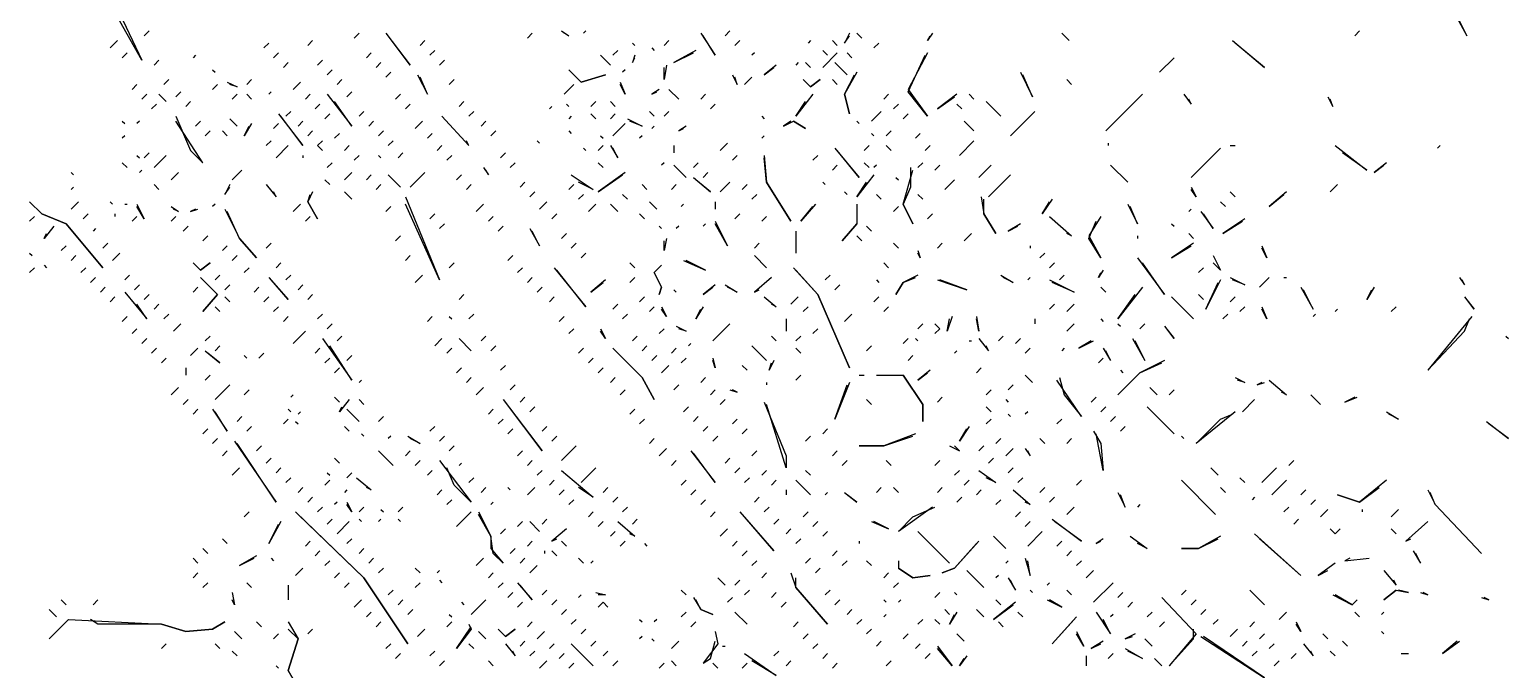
# Model space of a CAD drawing. Extents: x 1 to 2775, y -31 to 2075.
# Drawn here: x 1541.7 to 1642.7, y 492.4 to 536.1 of the extents above; entities that cross this region are included whole.
import ezdxf

# ---------------------------------------------------------------- set-up
doc = ezdxf.new("R2010")
doc.units = 0
doc.layers.add('LINEWORK', color=4, linetype='CONTINUOUS')

msp = doc.modelspace()

# ---------------------------------------------------------------- linework, layer by layer
at = {"layer": 'LINEWORK'}
for points in [[(1547.8333, 537.1667), (1549.3333, 534), (1547.8333, 536.6667)], [(1639, 537.1667), (1639.8333, 535.6667), (1639.1667, 537)], [(1547.6667, 535.3333), (1547.1667, 534.8333)], [(1549.8333, 536), (1549.5, 535.6667)], [(1561, 535.3333), (1560.6667, 535)], [(1564.1667, 535.8333), (1563.8333, 535.5)], [(1566, 535.8333), (1567.6667, 533.6667), (1566.1667, 535.6667)], [(1568.6667, 535.3333), (1568.3333, 535)], [(1576, 535.8333), (1575.6667, 535.5)], [(1578, 536), (1578.5, 535.6667), (1578.1667, 535.8333)], [(1579.6667, 536), (1579.5, 535.8333)], [(1585.3333, 535.3333), (1585, 535)], [(1587.5, 535.8333), (1588.5, 534.3333), (1587.6667, 535.6667)], [(1589.5, 536), (1589.1667, 535.6667)], [(1590.1667, 535.3333), (1589.8333, 535)], [(1595, 535.3333), (1594.8333, 535.1667)], [(1596.5, 535.3333), (1596.8333, 535)], [(1597.6667, 535.8333), (1597.3333, 535.1667), (1597.6667, 535.6667)], [(1598.1667, 535.8333), (1598.5, 535.5)], [(1603.3333, 535.8333), (1603, 535.3333), (1603.1667, 535.6667)], [(1612.1667, 535.8333), (1612.6667, 535.3333)], [(1623.8333, 535.3333), (1626, 533.5), (1624, 535.1667)], [(1632.5, 536), (1632.1667, 535.6667)], [(1548.3333, 534.5), (1548, 534.1667)], [(1553, 534.3333), (1552.8333, 534.1667)], [(1558, 535.1667), (1557.6667, 534.8333)], [(1558.6667, 534.5), (1558.3333, 534.1667)], [(1565, 534.5), (1564.6667, 534.1667)], [(1569.3333, 534.6667), (1569, 534.3333)], [(1580.6667, 534.3333), (1581.3333, 533.6667), (1580.8333, 534.1667)], [(1581.8333, 534.6667), (1581.5, 534.3333)], [(1582.8333, 535.1667), (1583, 535)], [(1583, 534.3333), (1582.8333, 533.8333), (1583, 534.1667)], [(1584.1667, 534.8333), (1584.3333, 534.6667)], [(1587.1667, 534.6667), (1585.6667, 533.8333), (1587, 534.5)], [(1591.1667, 534.5), (1591, 534.3333)], [(1595.8333, 534.6667), (1596.1667, 534.3333)], [(1596.8333, 534.5), (1595.8333, 533.5)], [(1597.5, 534.5), (1597.8333, 534.1667)], [(1599.6667, 535.1667), (1599.3333, 534.8333)], [(1603, 534.5), (1601.6667, 532), (1603, 530.1667), (1601.6667, 531.8333), (1602.8333, 534.3333)], [(1550.5, 534), (1550.1667, 533.6667)], [(1554.1667, 533.3333), (1554.3333, 533.1667)], [(1559.3333, 533.8333), (1559, 533.5)], [(1561.6667, 534), (1561.3333, 533.6667)], [(1562.3333, 533.3333), (1562, 533)], [(1565.6667, 533.8333), (1565.3333, 533.5)], [(1570, 534), (1569.6667, 533.6667)], [(1578.5, 533.3333), (1579.3333, 532.5), (1581, 533), (1579.3333, 532.5)], [(1582.3333, 533.3333), (1582.1667, 533.1667)], [(1585.1667, 533.6667), (1585, 532.6667), (1585, 533.5)], [(1592.6667, 533.6667), (1591.8333, 533), (1592.5, 533.5)], [(1594.1667, 533.8333), (1594, 533.6667)], [(1594.6667, 533.8333), (1595, 533.5)], [(1596.6667, 533.8333), (1597.5, 533)], [(1619.8333, 534.1667), (1618.8333, 533.1667)], [(1549, 532.3333), (1548.6667, 532)], [(1551.1667, 532.6667), (1550.8333, 532.3333)], [(1554.5, 532.3333), (1554.1667, 532)], [(1555.1667, 532.5), (1555.8333, 532.1667), (1555.3333, 532.3333)], [(1556.8333, 532.6667), (1556.5, 532.3333)], [(1560.1667, 532.5), (1559.6667, 532)], [(1563, 532.6667), (1562.6667, 532.3333)], [(1566.3333, 533.1667), (1566, 532.8333)], [(1568.1667, 533), (1568.8333, 531.6667), (1568.3333, 532.8333)], [(1570.6667, 532.6667), (1570.3333, 532.3333)], [(1578.8333, 532.3333), (1578.1667, 531.6667)], [(1582, 532.5), (1582.3333, 531.6667), (1582, 532.3333)], [(1589.6667, 533), (1590, 532.3333), (1589.8333, 532.8333)], [(1591, 532.8333), (1590.5, 532.3333)], [(1594.5, 532.6667), (1595, 532.1667), (1595.6667, 532.6667), (1595, 532.1667)], [(1596.5, 532.6667), (1596.8333, 532.3333)], [(1598.1667, 533.1667), (1597.3333, 531.6667), (1597.6667, 530.3333), (1597.3333, 531.6667), (1598, 533)], [(1609.3333, 533.1667), (1610.1667, 531.5), (1609.5, 533)], [(1612.5, 532.6667), (1612.8333, 532.3333)], [(1549.6667, 531.6667), (1549.3333, 531.3333)], [(1550.5, 531.6667), (1551, 531.1667)], [(1552, 531.8333), (1551.6667, 531.5)], [(1555.8333, 531.6667), (1555.5, 531.3333)], [(1556.5, 531.6667), (1556.8333, 531.3333)], [(1558.1667, 531.8333), (1558, 531.6667)], [(1560.8333, 531.6667), (1560.5, 531.3333)], [(1562, 531.6667), (1563.6667, 529.5), (1562.5, 531.1667)], [(1563.6667, 531.8333), (1563.3333, 531.5)], [(1567, 531.6667), (1566.6667, 531.3333)], [(1584.6667, 532), (1584.1667, 531.6667), (1584.5, 531.8333)], [(1585.3333, 532), (1586, 531.3333)], [(1587.8333, 531.6667), (1587.5, 531.3333)], [(1595.1667, 531.6667), (1594, 530.1667), (1594.6667, 531.1667)], [(1600.3333, 531.6667), (1600, 531.3333)], [(1605, 531.6667), (1603.6667, 530.6667), (1604.8333, 531.5)], [(1605.8333, 531.6667), (1606.1667, 531.3333)], [(1617.6667, 531.6667), (1615.1667, 529.1667)], [(1620.5, 531.6667), (1621, 531), (1620.8333, 531.3333)], [(1630.3333, 531.5), (1630.6667, 530.8333), (1630.5, 531.3333)], [(1550.3333, 531), (1550, 530.6667)], [(1552.6667, 531.1667), (1552.3333, 530.8333)], [(1558.6667, 530.3333), (1560.3333, 528.1667), (1558.8333, 530.1667)], [(1559.5, 530.5), (1559.1667, 530.1667)], [(1561.5, 531), (1561.1667, 530.6667)], [(1562.1667, 530.3333), (1561.8333, 530)], [(1564.5, 530.5), (1564.1667, 530.1667)], [(1567.6667, 531), (1567.3333, 530.6667)], [(1571.3333, 531.1667), (1571, 530.8333)], [(1572, 530.5), (1571.6667, 530.1667)], [(1577.3333, 530.8333), (1577.1667, 530.6667)], [(1578.3333, 531), (1578.5, 530.8333)], [(1580.3333, 531.1667), (1580, 530.8333)], [(1580, 530.3333), (1580.3333, 530)], [(1581.3333, 531.1667), (1581.6667, 530.8333)], [(1581.6667, 530.3333), (1581.3333, 530)], [(1584, 530.5), (1584.3333, 530.1667)], [(1585.3333, 530.5), (1585, 530.1667)], [(1588.5, 531), (1588.1667, 530.6667)], [(1599.8333, 530.5), (1599.1667, 529.8333)], [(1601, 531), (1600.6667, 530.6667)], [(1601.6667, 530.3333), (1601.3333, 530)], [(1605, 531), (1605.3333, 530.6667)], [(1607, 531.1667), (1608, 530.1667)], [(1610.3333, 530.5), (1608.6667, 528.8333)], [(1548, 529.8333), (1548.1667, 529.6667)], [(1549.1667, 529.8333), (1549, 529.6667)], [(1551.6667, 530.1667), (1552.6667, 527.8333), (1553.5, 527), (1551.6667, 529.8333)], [(1553.3333, 529.8333), (1553, 529.5)], [(1555.3333, 530), (1555.8333, 529.5)], [(1556.8333, 529.6667), (1556.3333, 528.8333), (1556.6667, 529.5)], [(1558.6667, 529.6667), (1558.3333, 529.3333)], [(1560.3333, 529.8333), (1560, 529.5)], [(1565.1667, 529.8333), (1564.8333, 529.5)], [(1568.5, 529.8333), (1568, 529.3333)], [(1569.8333, 530.1667), (1571.6667, 528.1667), (1571.5, 528.5)], [(1572.8333, 529.8333), (1572.5, 529.5)], [(1578.6667, 530.1667), (1578.5, 530)], [(1582.3333, 529.6667), (1581.5, 528.8333)], [(1582.5, 530), (1583.5, 529.5), (1582.6667, 529.8333)], [(1584.3333, 529.5), (1584.1667, 529.3333)], [(1586.5, 529.5), (1586, 529.1667), (1586.3333, 529.3333)], [(1591.6667, 530.1667), (1591.8333, 530)], [(1593.6667, 529.8333), (1593.1667, 529.5), (1593.8333, 529.8333), (1594.6667, 529.3333), (1593.8333, 529.8333)], [(1598.1667, 529.8333), (1598.3333, 529.6667)], [(1605.5, 529.8333), (1606.1667, 529.1667)], [(1548.1667, 528.8333), (1548, 528.6667)], [(1554, 529.1667), (1553.6667, 528.8333)], [(1554.8333, 529.1667), (1555.1667, 528.8333)], [(1558.1667, 528.5), (1557.8333, 528.1667)], [(1561, 529.1667), (1560.6667, 528.8333)], [(1561.6667, 528.5), (1561.3333, 528.1667), (1561.6667, 527.8333), (1561.3333, 528.1667)], [(1562.8333, 529), (1562.5, 528.6667)], [(1565.8333, 529.1667), (1565.5, 528.8333)], [(1566.5, 528.5), (1566.1667, 528.1667)], [(1569.1667, 529), (1568.8333, 528.6667)], [(1573.5, 529.1667), (1573.1667, 528.8333)], [(1576.3333, 528.5), (1576.5, 528.3333)], [(1578.5, 529.1667), (1578.6667, 529)], [(1580.6667, 528.8333), (1580.8333, 528.6667)], [(1583.5, 528.8333), (1583.3333, 528.6667)], [(1589.3333, 528.3333), (1588.8333, 527.8333)], [(1591.8333, 528.8333), (1591.6667, 528.6667)], [(1599.1667, 529), (1599.3333, 528.8333)], [(1600.5, 529.1667), (1600.1667, 528.8333)], [(1602.5, 529), (1602.1667, 528.6667)], [(1606.1667, 528.5), (1605.1667, 527.5)], [(1615.3333, 528.3333), (1615.3333, 528.1667)], [(1549, 527.5), (1549.1667, 527.3333)], [(1549.8333, 527.6667), (1549.5, 527.3333)], [(1551, 527.5), (1550.1667, 526.6667)], [(1559.3333, 528.1667), (1558.5, 527.3333)], [(1560.3333, 527.5), (1560.3333, 527.3333)], [(1563.5, 528.1667), (1563.1667, 527.8333)], [(1564.1667, 527.5), (1563.8333, 527.1667)], [(1565.5, 527.5), (1565.6667, 527.3333)], [(1567.1667, 527.6667), (1566.8333, 527.3333)], [(1569.8333, 528.1667), (1569.5, 527.8333)], [(1570.5, 527.5), (1570.1667, 527.1667)], [(1574.1667, 527.6667), (1573.8333, 527.3333)], [(1579.5, 528), (1579.6667, 527.8333)], [(1580.8333, 528.1667), (1580.5, 527.8333)], [(1581.3333, 528.1667), (1581.8333, 527.3333), (1581.5, 528)], [(1585.6667, 528.1667), (1585.6667, 527.6667)], [(1590, 527.5), (1589.6667, 527.1667)], [(1591.8333, 527.5), (1592, 525.6667), (1593.6667, 523), (1592, 525.6667), (1591.8333, 527.3333)], [(1595.5, 527.5), (1595.1667, 527.1667)], [(1596.6667, 528), (1598.3333, 526), (1596.8333, 527.8333)], [(1599, 528.1667), (1598.6667, 527.8333)], [(1600.1667, 528.1667), (1600.5, 527.8333)], [(1603.1667, 528.1667), (1602.8333, 527.8333)], [(1623, 528), (1621, 526)], [(1623.6667, 528.1667), (1624, 528.1667)], [(1630.8333, 528.1667), (1633, 526.5), (1631.3333, 527.6667)], [(1638, 528.1667), (1637.8333, 528)], [(1544.5, 526.3333), (1544.6667, 526.1667)], [(1548, 527), (1548.3333, 526.6667)], [(1549.3333, 526.5), (1549.1667, 526.3333)], [(1551.8333, 526.3333), (1551.3333, 525.8333)], [(1556.1667, 526.5), (1555.5, 525.8333)], [(1562.3333, 527), (1562, 526.6667)], [(1563.6667, 526.3333), (1563.1667, 525.8333)], [(1568.6667, 526.3333), (1567.6667, 525.3333)], [(1572.6667, 526.6667), (1573, 526.1667), (1572.8333, 526.5)], [(1574.8333, 527), (1574.5, 526.6667)], [(1580.5, 527), (1580.8333, 526.6667)], [(1582.3333, 526.3333), (1580.5, 525), (1582.1667, 526.1667)], [(1585, 527), (1584.8333, 526.8333)], [(1585.6667, 526.8333), (1586.5, 526)], [(1587.3333, 527), (1587, 526.6667)], [(1588, 526.3333), (1587.6667, 526)], [(1596.8333, 526.8333), (1596.5, 526.5)], [(1598.6667, 527), (1599, 526.6667)], [(1599.5, 526.8333), (1599.3333, 526.6667)], [(1601.8333, 526.6667), (1601.8333, 525.3333), (1601.3333, 524.1667), (1602, 522.8333), (1601.3333, 524.1667), (1602, 526.5)], [(1602.6667, 527), (1602.3333, 526.6667)], [(1603.8333, 526.8333), (1603.5, 526.5)], [(1607.3333, 526.8333), (1606.5, 526)], [(1615.5, 526.8333), (1616.6667, 525.6667)], [(1634.3333, 527), (1633.5, 526.3333), (1634.1667, 526.8333)], [(1544.6667, 525.3333), (1544.5, 525.1667)], [(1550.1667, 525.5), (1550.5, 525.1667)], [(1555.3333, 525.5), (1555, 524.8333), (1555.3333, 525.3333)], [(1557.8333, 525.5), (1558.5, 524.6667), (1558.3333, 525)], [(1561.8333, 525.8333), (1562.1667, 525.5)], [(1565, 526.1667), (1564.6667, 525.8333)], [(1565.6667, 525.5), (1565.3333, 525.1667)], [(1566.1667, 526.1667), (1567, 525.3333)], [(1571.1667, 526.1667), (1570.8333, 525.8333)], [(1571.8333, 525.5), (1571.5, 525.1667)], [(1575.5, 525.6667), (1575.1667, 525.3333)], [(1578.8333, 525.5), (1578.5, 525.1667)], [(1578.6667, 526.1667), (1580.1667, 525.1667), (1579.1667, 525.6667)], [(1583.5, 525.5), (1583.8333, 525.1667)], [(1585.8333, 525.5), (1585.5, 525.1667)], [(1587, 526), (1588.1667, 525), (1587.1667, 525.8333)], [(1589.5, 525.6667), (1588.8333, 525)], [(1590.6667, 525.5), (1590.3333, 525.1667)], [(1595.8333, 525.6667), (1596, 525.5)], [(1599.3333, 526.1667), (1598.1667, 524.6667), (1598.8333, 525.6667)], [(1600.8333, 526), (1601, 525.8333)], [(1604.8333, 525.8333), (1604.1667, 525.1667)], [(1608.6667, 526.1667), (1607.1667, 524.6667)], [(1621, 525.3333), (1621.3333, 524.6667), (1621, 525.1667)], [(1631, 525.5), (1630.5, 525)], [(1541.6667, 524.3333), (1542.5, 523.5), (1544.1667, 522.8333), (1546.6667, 519.8333), (1544.1667, 522.8333), (1542.5, 523.5)], [(1545, 524.3333), (1544.5, 523.8333)], [(1547.1667, 524.3333), (1547.3333, 524.1667)], [(1561, 525), (1560.6667, 524.3333), (1561.3333, 523.1667), (1560.6667, 524.3333), (1560.8333, 524.8333)], [(1563.1667, 525), (1563.6667, 524.5)], [(1567.3333, 524.6667), (1569.6667, 519), (1567.3333, 524.1667)], [(1576.1667, 525), (1575.8333, 524.6667)], [(1577, 524.3333), (1576.5, 523.8333)], [(1579.5, 524.8333), (1579.1667, 524.5)], [(1582.1667, 524.8333), (1582.5, 524.5)], [(1584, 524.3333), (1584.5, 523.8333)], [(1588.5, 524.3333), (1588.5, 523.8333)], [(1591.3333, 524.8333), (1591, 524.5)], [(1597.3333, 525), (1597.5, 524.8333)], [(1599.5, 524.8333), (1599.8333, 524.5)], [(1602.3333, 524.8333), (1602.6667, 524.5)], [(1606.6667, 524.6667), (1606.8333, 523.5), (1607.6667, 522.1667), (1606.8333, 523.5), (1606.8333, 524.5)], [(1611.5, 524.5), (1610.8333, 523.5), (1611.3333, 524.3333)], [(1623, 524.3333), (1623.3333, 524)], [(1623.6667, 525), (1624, 524.6667)], [(1627.5, 525), (1626.3333, 524), (1627.3333, 524.8333)], [(1542, 523.3333), (1541.6667, 523)], [(1545.6667, 523.5), (1545.3333, 523.1667)], [(1547.5, 523.5), (1547.5, 523.3333)], [(1548.1667, 524.1667), (1548.3333, 524.1667)], [(1549, 523.3333), (1548.6667, 523)], [(1549, 524.1667), (1549.5, 523.1667), (1549, 524)], [(1551.3333, 524), (1551.8333, 523.6667), (1551.5, 523.8333)], [(1551.6667, 523.3333), (1551.3333, 523)], [(1553, 523.8333), (1552.6667, 523.6667), (1553.1667, 523.8333)], [(1554.3333, 524.1667), (1554.1667, 524)], [(1555, 523.8333), (1556, 521.8333), (1557.1667, 520.5), (1556, 521.8333), (1555.1667, 523.6667)], [(1560.1667, 524.1667), (1559.6667, 523.6667)], [(1560.8333, 523.3333), (1560.5, 523)], [(1566.3333, 524), (1566, 523.6667)], [(1569.3333, 523.5), (1569, 523.1667)], [(1572.6667, 524.1667), (1572.1667, 523.6667)], [(1573.3333, 523.3333), (1573, 523)], [(1577.6667, 523.5), (1577.3333, 523.1667)], [(1580.3333, 524.1667), (1579.8333, 523.6667)], [(1581.3333, 524.1667), (1581.8333, 523.6667)], [(1583.3333, 523.5), (1583.6667, 523.1667)], [(1586.3333, 524.1667), (1586.1667, 524)], [(1590.1667, 523.5), (1589.8333, 523.1667)], [(1592, 523.3333), (1591.6667, 523)], [(1595.3333, 524.1667), (1594.3333, 523), (1595.1667, 524)], [(1598.1667, 524.1667), (1598.1667, 522.8333), (1597.1667, 521.6667), (1598.1667, 522.8333)], [(1601, 524), (1600.6667, 523.6667)], [(1603.3333, 523.5), (1603, 523.1667)], [(1611.3333, 523.3333), (1612.8333, 522), (1612.5, 522.1667)], [(1614.8333, 523.3333), (1614, 522), (1614.8333, 520.5), (1614, 521.8333), (1614.5, 523)], [(1616.6667, 524.1667), (1617.3333, 522.8333), (1616.8333, 524)], [(1621, 523.8333), (1620.8333, 523.6667)], [(1621.6667, 523.6667), (1622.5, 522.5), (1621.8333, 523.5)], [(1543.3333, 522.6667), (1542.6667, 521.8333), (1542.8333, 522.1667)], [(1546.1667, 522.5), (1546, 522.3333)], [(1552.5, 522.6667), (1552.1667, 522.3333)], [(1570, 522.8333), (1569.6667, 522.5)], [(1574, 522.6667), (1573.6667, 522.3333)], [(1575.8333, 522.5), (1576.5, 521.3333), (1576, 522.3333)], [(1584.6667, 522.6667), (1584.8333, 522.5)], [(1586, 522.6667), (1585.8333, 522.5)], [(1587.8333, 522.8333), (1587.6667, 522.6667)], [(1588.5, 523), (1589.3333, 521.3333), (1588.5, 522.8333)], [(1594, 522.3333), (1594, 520.8333)], [(1598.8333, 522.6667), (1599.1667, 522.3333)], [(1609.3333, 522.8333), (1608.5, 522.3333), (1609.1667, 522.6667)], [(1619.6667, 522.8333), (1619.8333, 522.6667)], [(1624.6667, 523.1667), (1623.1667, 522.1667), (1624.5, 523)], [(1544.1667, 521.3333), (1543.8333, 521)], [(1547, 521.5), (1546.6667, 521.1667)], [(1553.8333, 522), (1553.5, 521.6667)], [(1555.1667, 521.3333), (1554.8333, 521)], [(1558.1667, 521.5), (1557.8333, 521.1667)], [(1567, 522), (1566.6667, 521.6667)], [(1578.3333, 522.1667), (1578, 521.8333)], [(1579, 521.5), (1578.6667, 521.1667)], [(1585.1667, 521.8333), (1585, 521), (1585, 521.6667)], [(1591.5, 521.5), (1591.1667, 521.1667)], [(1598.1667, 522), (1598.5, 521.6667)], [(1600.6667, 521.5), (1601, 521.1667)], [(1604, 521.5), (1603.6667, 521.1667)], [(1606, 522.1667), (1605.5, 521.6667)], [(1610, 521.3333), (1610, 521.1667)], [(1617.3333, 522), (1617.3333, 521.8333)], [(1621.1667, 521.5), (1619.6667, 520.5), (1621, 521.3333)], [(1620.8333, 522.1667), (1621.1667, 521.8333)], [(1625.8333, 521.3333), (1626.1667, 520.5), (1625.8333, 521.1667)], [(1541.6667, 520.8333), (1541.8333, 520.6667)], [(1544.8333, 520.6667), (1544.5, 520.3333)], [(1547.8333, 520.8333), (1547.3333, 520.3333)], [(1552.8333, 520.1667), (1553.3333, 519.6667), (1554, 520.1667), (1553.3333, 519.6667)], [(1555.8333, 520.6667), (1555.5, 520.3333)], [(1558.8333, 520.1667), (1558.5, 519.8333)], [(1567.6667, 520.6667), (1567.3333, 520.3333)], [(1570.6667, 520.1667), (1570.3333, 519.8333)], [(1574.6667, 520.6667), (1574.3333, 520.3333)], [(1579.6667, 520.8333), (1579.3333, 520.5)], [(1582.6667, 520.1667), (1583, 519.8333)], [(1586.3333, 520.3333), (1587.8333, 519.6667), (1586.5, 520.3333)], [(1591.1667, 520.6667), (1592, 519.8333)], [(1600, 520.1667), (1600.3333, 519.8333)], [(1602.3333, 521), (1602.5, 520.5), (1602.3333, 520.8333)], [(1611, 520.8333), (1610.6667, 520.5)], [(1611.6667, 520.1667), (1611.3333, 519.8333)], [(1617.3333, 520.5), (1619.1667, 518), (1617.6667, 520.1667)], [(1622.5, 520.6667), (1623, 519.6667), (1622.5, 520.1667)], [(1542, 519.8333), (1541.6667, 519.5)], [(1542.6667, 520), (1542.8333, 519.8333)], [(1545.5, 519.8333), (1545.1667, 519.5)], [(1546.1667, 519.1667), (1545.8333, 518.8333)], [(1548.5, 519.3333), (1548.1667, 519)], [(1553.3333, 519.1667), (1554.5, 518), (1553.5, 516.8333), (1554.5, 518)], [(1554.6667, 519.3333), (1554.3333, 519)], [(1556.6667, 519.8333), (1556.3333, 519.5)], [(1558, 519.1667), (1559.3333, 517.6667), (1558.1667, 519)], [(1559.5, 519.3333), (1559.1667, 519)], [(1568.5, 519.3333), (1568, 518.8333)], [(1575.3333, 519.8333), (1575, 519.5)], [(1576, 519.1667), (1575.6667, 518.8333)], [(1577.5, 519.8333), (1579.6667, 517.1667), (1577.6667, 519.6667)], [(1583, 519.1667), (1582.6667, 518.8333)], [(1584.8333, 520), (1584.3333, 519.5), (1584.8333, 518.5), (1584.6667, 518), (1584.8333, 518.5), (1584.3333, 519.5)], [(1592.3333, 519.1667), (1591.1667, 518.1667), (1591.5, 518.3333)], [(1593.8333, 519.8333), (1595.5, 518), (1597.6667, 513), (1595.5, 518), (1594, 519.6667)], [(1596.3333, 519.3333), (1596, 519)], [(1602.3333, 519.3333), (1601.3333, 518.8333), (1600.8333, 518), (1601.3333, 518.8333), (1602.1667, 519.1667)], [(1608, 519.3333), (1608.8333, 518.8333), (1608.1667, 519.1667)], [(1610, 519.1667), (1609.8333, 519)], [(1612.3333, 519.3333), (1612, 519)], [(1615, 519.6667), (1614.6667, 519.1667), (1614.8333, 519.5)], [(1621.8333, 519.8333), (1621.5, 519.5)], [(1623.6667, 519.1667), (1624.6667, 518.6667), (1623.8333, 519)], [(1626.3333, 519.1667), (1625.6667, 518.5)], [(1627.3333, 519.1667), (1627.5, 519.1667)], [(1639.3333, 519.1667), (1639.6667, 518.6667), (1639.5, 519)], [(1546.8333, 518.5), (1546.5, 518.1667)], [(1548.1667, 518.1667), (1549.6667, 516.3333), (1549, 517.3333)], [(1549.1667, 518.6667), (1548.8333, 518.3333)], [(1553.1667, 518.5), (1552.8333, 518.1667)], [(1555.3333, 518.6667), (1555, 518.3333)], [(1557.3333, 518.5), (1557, 518.1667)], [(1560.3333, 518.6667), (1560, 518.3333)], [(1576.6667, 518.5), (1576.3333, 518.1667)], [(1581, 519), (1580, 518.1667), (1580.8333, 518.8333)], [(1585.6667, 518.3333), (1585.8333, 518.1667)], [(1588.5, 518.6667), (1587.6667, 518), (1588.3333, 518.5)], [(1589.1667, 518.6667), (1590, 518.1667), (1589.3333, 518.5)], [(1597, 518.6667), (1596.6667, 518.3333)], [(1599.5, 519), (1599.6667, 518.8333)], [(1603.6667, 519), (1605.6667, 518.3333), (1603.8333, 519)], [(1611.3333, 519), (1613, 518.1667), (1611.5, 518.8333)], [(1614.8333, 518.5), (1615.1667, 518.1667)], [(1617.6667, 518.5), (1616, 516.3333), (1617.1667, 518)], [(1623, 519), (1622, 517), (1622.8333, 518.8333)], [(1628.5, 518.5), (1629.3333, 517), (1628.6667, 518.3333)], [(1633.5, 518.5), (1633, 517.6667), (1633.3333, 518.3333)], [(1547.5, 517.8333), (1547.1667, 517.5)], [(1549.8333, 518), (1549.5, 517.6667)], [(1550.5, 517.3333), (1550.1667, 517)], [(1554.3333, 517.1667), (1554.6667, 516.8333)], [(1555, 517.8333), (1555.3333, 517.5)], [(1558, 517.8333), (1557.6667, 517.5)], [(1558.6667, 517.1667), (1558.3333, 516.8333)], [(1561, 518), (1560.6667, 517.6667)], [(1571.3333, 518), (1571, 517.6667)], [(1577.5, 517.8333), (1577.1667, 517.5)], [(1581.8333, 517.3333), (1581.5, 517)], [(1583.6667, 517.8333), (1583.3333, 517.5)], [(1584.3333, 517.1667), (1584, 516.8333)], [(1584.8333, 517.1667), (1585.1667, 516.5), (1584.8333, 517)], [(1587.6667, 517.1667), (1587.1667, 516.3333), (1587.5, 517)], [(1591.8333, 517.8333), (1592.6667, 517.1667), (1592.3333, 517.3333)], [(1594.1667, 517.8333), (1593.6667, 517.3333)], [(1594.8333, 517.1667), (1594.5, 516.8333)], [(1599.6667, 517.8333), (1599.3333, 517.5)], [(1600.3333, 517.1667), (1600, 516.8333)], [(1611.6667, 517.3333), (1611.3333, 517)], [(1613, 517.3333), (1612.5, 516.8333)], [(1619.6667, 517.8333), (1621.1667, 516.3333)], [(1621.5, 518), (1621.8333, 517.6667)], [(1624, 517.8333), (1623.6667, 517.5)], [(1624.6667, 517.1667), (1624.3333, 516.8333)], [(1625.8333, 517.1667), (1626.1667, 516.3333), (1625.8333, 517)], [(1635, 517.1667), (1634.6667, 516.8333)], [(1639.6667, 517.8333), (1640.3333, 517), (1639.8333, 517.6667)], [(1548.3333, 516.5), (1548, 516.1667)], [(1551.1667, 516.6667), (1550.8333, 516.3333)], [(1559.3333, 516.5), (1559, 516.1667)], [(1561.6667, 516.6667), (1561.3333, 516.3333)], [(1569.1667, 516.5), (1568.8333, 516.1667)], [(1570.3333, 516.5), (1570.5, 516.3333)], [(1572, 516.6667), (1571.6667, 516.3333)], [(1578.1667, 516.5), (1577.8333, 516.1667)], [(1582.5, 516.6667), (1582.1667, 516.3333)], [(1593.3333, 516.3333), (1593.3333, 515.5)], [(1597.8333, 516.6667), (1597.3333, 516.1667)], [(1604.6667, 516.5), (1604.3333, 515.5), (1604.5, 516.3333)], [(1606.3333, 516.5), (1606.5, 515.5), (1606.3333, 516.3333)], [(1610.3333, 516.3333), (1610.3333, 516)], [(1614.8333, 516.3333), (1615, 516.1667)], [(1623.5, 516.6667), (1623.1667, 516.3333)], [(1629.5, 516.6667), (1629.3333, 516.5)], [(1631, 517), (1630.8333, 516.8333)], [(1640.1667, 516.5), (1637.1667, 512.8333), (1639.6667, 515.5), (1640, 516.3333)], [(1549, 515.6667), (1548.6667, 515.3333)], [(1552, 516), (1551.5, 515.5)], [(1554, 515.1667), (1553.6667, 514.8333)], [(1560.5, 515.5), (1559.6667, 514.6667)], [(1562.3333, 516), (1562, 515.6667)], [(1563, 515.1667), (1562.6667, 514.8333)], [(1572.8333, 515.1667), (1572.5, 514.8333)], [(1578.8333, 515.6667), (1578.5, 515.3333)], [(1580.6667, 515.6667), (1581, 515), (1580.6667, 515.5)], [(1583.1667, 515.1667), (1582.8333, 514.8333)], [(1585, 515.6667), (1584.6667, 515.3333)], [(1585.8333, 515.8333), (1586.5, 515.5), (1586, 515.6667)], [(1589.5, 516), (1588.3333, 514.8333)], [(1592.3333, 515.1667), (1592.6667, 514.8333)], [(1594.3333, 515.1667), (1594, 514.8333)], [(1595.5, 515.6667), (1595.1667, 515.3333)], [(1602.6667, 516), (1602.3333, 515.6667)], [(1603.5, 516), (1603.8333, 515.6667), (1603.5, 515.3333), (1603.8333, 515.6667)], [(1608.1667, 515.1667), (1607.8333, 514.8333)], [(1613, 516), (1612.5, 515.5)], [(1616, 516), (1616.1667, 515.8333)], [(1617.8333, 516), (1617.5, 515.6667)], [(1619.1667, 515.8333), (1619.8333, 515), (1619.3333, 515.6667)], [(1642.5, 515.1667), (1642.6667, 515)], [(1549.6667, 515), (1549.3333, 514.6667)], [(1550.3333, 514.3333), (1550, 514)], [(1553.1667, 514.3333), (1552.6667, 513.8333)], [(1553.6667, 514.1667), (1554.6667, 513.3333), (1553.8333, 514)], [(1554.6667, 514.5), (1554.3333, 514.1667)], [(1561.5, 514.3333), (1561.1667, 514)], [(1561.6667, 515), (1563.6667, 512.1667), (1562.1667, 514.5)], [(1569.8333, 515), (1569.3333, 514.5)], [(1570.5, 514.3333), (1570.1667, 514)], [(1571, 515), (1571.8333, 514.1667)], [(1573.5, 514.5), (1573.1667, 514.1667)], [(1579.5, 514.3333), (1579.1667, 514)], [(1581.5, 514.3333), (1583.5, 512.3333), (1584.3333, 510.8333), (1583.5, 512.3333)], [(1583.8333, 514.5), (1583.5, 514.1667)], [(1585.8333, 514.3333), (1585.5, 514)], [(1586.8333, 514.6667), (1586.6667, 514.5)], [(1591, 514.5), (1592, 513.5)], [(1594, 514.3333), (1594.3333, 514)], [(1599.1667, 514.5), (1598.8333, 514.1667)], [(1601.6667, 515), (1601.3333, 514.6667)], [(1602.1667, 515), (1602.3333, 514.8333)], [(1605, 514.1667), (1604.8333, 514)], [(1605.8333, 514.8333), (1606, 514.8333)], [(1606.5, 515), (1607.1667, 514.1667), (1607, 514.5)], [(1609.3333, 515), (1609, 514.6667)], [(1610, 514.3333), (1609.6667, 514)], [(1612.3333, 514.3333), (1612.1667, 514.1667)], [(1614.1667, 514.8333), (1613.3333, 514.3333), (1614.3333, 514.8333)], [(1615, 514.3333), (1615.5, 513.5), (1615.1667, 514.1667)], [(1617, 515), (1617.8333, 513.5), (1617.1667, 514.8333)], [(1551, 513.6667), (1550.6667, 513.3333)], [(1556.3333, 513.8333), (1556.5, 513.6667)], [(1557.6667, 514), (1557.3333, 513.6667)], [(1562.1667, 513.6667), (1561.8333, 513.3333)], [(1563.6667, 513.8333), (1563.3333, 513.5)], [(1574.1667, 513.1667), (1573.8333, 512.8333)], [(1580.1667, 513.6667), (1579.8333, 513.3333)], [(1584.5, 513.8333), (1584.1667, 513.5)], [(1585.3333, 513.1667), (1584.8333, 512.6667)], [(1586.5, 513.6667), (1586.1667, 513.3333)], [(1588.3333, 513.6667), (1588.5, 513), (1588.3333, 513.5)], [(1590.3333, 513.1667), (1590.6667, 512.8333)], [(1592.5, 513.5), (1592.1667, 512.8333), (1592.3333, 513.3333)], [(1602, 513.8333), (1601.6667, 513.5)], [(1615, 513.6667), (1614.6667, 513.3333)], [(1619.1667, 513.5), (1617.5, 512.6667), (1616, 511.1667), (1617.5, 512.6667), (1619, 513.3333)], [(1552.3333, 513), (1552.3333, 512.5)], [(1554, 512.5), (1553.6667, 512.1667)], [(1562.8333, 513), (1562.5, 512.6667)], [(1564.3333, 512.1667), (1564.1667, 512)], [(1571.1667, 513), (1570.8333, 512.6667)], [(1571.8333, 512.3333), (1571.5, 512)], [(1580.8333, 513), (1580.5, 512.6667)], [(1581.6667, 512.3333), (1581.3333, 512)], [(1587.8333, 512.3333), (1587.5, 512)], [(1594.3333, 512.5), (1594, 512.1667)], [(1598.3333, 512.5), (1598.6667, 512.5)], [(1599.5, 512.5), (1601.3333, 512.5), (1602.6667, 510.5), (1602.6667, 509.3333), (1602.6667, 510.5), (1601.3333, 512.5)], [(1603.1667, 512.8333), (1602.3333, 512.1667), (1603, 512.6667)], [(1606.6667, 513), (1606.3333, 512.6667)], [(1609.6667, 512.5), (1610.1667, 512)], [(1612, 512.3333), (1612.3333, 511.1667), (1613.5, 509.6667), (1611.8333, 512.1667)], [(1616.1667, 512.8333), (1616.3333, 512.6667)], [(1624, 512.3333), (1624.6667, 512), (1624.1667, 512.1667)], [(1626.3333, 512.1667), (1627.5, 511.1667), (1627.1667, 511.3333)], [(1551.8333, 511.6667), (1551.3333, 511.1667)], [(1555.3333, 511.8333), (1554.3333, 510.8333)], [(1556.6667, 511.5), (1556.3333, 511.1667)], [(1559.6667, 511.1667), (1559.5, 511)], [(1572.6667, 511.6667), (1572.1667, 511.1667)], [(1574.8333, 511.8333), (1574.5, 511.5)], [(1582.3333, 511.5), (1582, 511.1667)], [(1586, 511.8333), (1585.6667, 511.5)], [(1588.5, 511.5), (1588.1667, 511.1667)], [(1589.5, 511.5), (1590, 511.3333), (1589.6667, 511.5)], [(1592, 512), (1592, 511.8333)], [(1597.6667, 512), (1596.6667, 509.5), (1597.5, 511.8333)], [(1607.3333, 511.5), (1607, 511.1667)], [(1608.8333, 511.8333), (1608.5, 511.5)], [(1618.1667, 511.6667), (1618.6667, 511.1667)], [(1619.8333, 511.5), (1619.5, 511.1667)], [(1625.8333, 512), (1625.5, 511.8333), (1626, 512)], [(1629.1667, 511.1667), (1629.8333, 510.5)], [(1552.5, 510.8333), (1552.1667, 510.5)], [(1553.1667, 510.1667), (1552.8333, 509.8333)], [(1554.1667, 510.1667), (1555.1667, 508.6667), (1554.3333, 510)], [(1559.3333, 510.1667), (1559.5, 510)], [(1562.5, 511), (1562.8333, 510.6667)], [(1563.5, 510.8333), (1562.8333, 510), (1563, 510.3333)], [(1563.3333, 510.1667), (1564.1667, 509.3333)], [(1564.1667, 510.8333), (1564.5, 510.5)], [(1573.3333, 510.1667), (1573, 509.8333)], [(1574, 510.8333), (1576.6667, 507.3333), (1574.1667, 510.6667)], [(1575.5, 511), (1575.1667, 510.6667)], [(1576.1667, 510.3333), (1575.8333, 510)], [(1583, 510.1667), (1582.6667, 509.8333)], [(1586.6667, 510.3333), (1586.3333, 510)], [(1589.1667, 510.8333), (1588.8333, 510.5)], [(1591.8333, 510.6667), (1593.3333, 507), (1593.3333, 506.1667), (1592, 510.5)], [(1598.8333, 510.8333), (1599.1667, 510.5)], [(1604, 511), (1603.6667, 510.6667)], [(1607, 510.3333), (1607.3333, 510)], [(1608.3333, 510.8333), (1608.5, 510.6667)], [(1614.5, 511), (1614.1667, 510.6667)], [(1615.1667, 510.3333), (1614.8333, 510)], [(1618, 510.3333), (1619.8333, 508.5)], [(1625.3333, 510.8333), (1624.5, 510)], [(1632.1667, 511), (1631.5, 510.6667), (1632.3333, 511)], [(1556.1667, 509.6667), (1555.8333, 509.3333)], [(1559.3333, 509.5), (1559, 509.1667)], [(1559.8333, 509.3333), (1560, 509.1667)], [(1560.1667, 510), (1560, 509.8333)], [(1565.8333, 509.6667), (1565.5, 509.3333)], [(1574, 509.5), (1573.6667, 509.1667)], [(1583.6667, 509.5), (1583.3333, 509.1667)], [(1587.3333, 509.6667), (1587, 509.3333)], [(1590, 509.5), (1589.6667, 509.1667)], [(1607.3333, 509.5), (1607, 509.1667)], [(1608.5, 509.8333), (1608.6667, 509.6667)], [(1609.8333, 510), (1609.6667, 509.8333)], [(1612.1667, 509.5), (1611.8333, 509.1667)], [(1615.8333, 509.6667), (1615.5, 509.3333)], [(1624, 510), (1621.3333, 507.8333), (1623, 509.5), (1623.8333, 509.8333)], [(1634.3333, 510), (1635.1667, 509.5), (1634.5, 509.8333)], [(1641.1667, 509.3333), (1642.6667, 508.1667), (1641.3333, 509.1667)], [(1553.8333, 508.8333), (1553.5, 508.5)], [(1554.5, 508.1667), (1554.1667, 507.8333)], [(1556.8333, 509), (1556.5, 508.6667)], [(1563.1667, 509), (1563.5, 508.6667)], [(1564.3333, 508.5), (1564.5, 508.3333)], [(1566.3333, 508.3333), (1566.1667, 508.1667)], [(1567.5, 508.3333), (1568.3333, 507.8333), (1567.6667, 508.1667)], [(1569.3333, 509), (1569, 508.6667)], [(1570, 508.3333), (1569.6667, 508)], [(1574.6667, 508.8333), (1574.3333, 508.5)], [(1577, 509), (1576.6667, 508.6667)], [(1577.6667, 508.3333), (1577.3333, 508)], [(1584.3333, 508.1667), (1584, 507.8333)], [(1588, 509), (1587.6667, 508.6667)], [(1588.6667, 508.3333), (1588.3333, 508)], [(1590.6667, 508.8333), (1590.3333, 508.5)], [(1595, 508.3333), (1594.6667, 508)], [(1596.1667, 508.8333), (1595.8333, 508.5)], [(1602.1667, 508.5), (1600, 507.6667), (1598.3333, 507.6667), (1600, 507.6667), (1602, 508.3333)], [(1605.8333, 509), (1605.1667, 508), (1605.6667, 508.8333)], [(1608, 508.1667), (1607.6667, 507.8333)], [(1610.6667, 508.1667), (1611, 507.8333)], [(1612.8333, 508.1667), (1612.5, 507.8333)], [(1614.3333, 508.6667), (1614.8333, 507.8333), (1615, 506), (1614.5, 508.5)], [(1616.5, 509), (1616.1667, 508.6667)], [(1620.3333, 508.3333), (1620.5, 508.1667)], [(1555.1667, 507.3333), (1554.8333, 507)], [(1555.6667, 508), (1558.5, 503.8333), (1555.8333, 507.8333)], [(1557.5, 507.6667), (1557.1667, 507.3333)], [(1565.5, 507.3333), (1566.5, 506.3333)], [(1567.6667, 507.3333), (1567.3333, 507)], [(1570.6667, 507.6667), (1570.3333, 507.3333)], [(1575.3333, 507.3333), (1575, 507)], [(1579, 507.6667), (1578, 506.6667)], [(1585.1667, 507.5), (1584.6667, 507)], [(1586.8333, 507.3333), (1588.5, 505.1667), (1587, 507.1667)], [(1591.3333, 507.3333), (1591, 507)], [(1596.8333, 507.3333), (1596.5, 507)], [(1604.5, 507.6667), (1605.1667, 507.3333), (1604.8333, 507.6667)], [(1606.8333, 507.6667), (1606.5, 507.3333)], [(1608.8333, 507.5), (1608.3333, 507)], [(1609.6667, 507.5), (1610, 507), (1609.8333, 507.3333)], [(1556, 506.1667), (1555.5, 505.6667)], [(1558.1667, 506.8333), (1557.8333, 506.5)], [(1558.8333, 506.1667), (1558.5, 505.8333)], [(1562.5, 506.8333), (1562.8333, 506.5)], [(1568.3333, 506.6667), (1568, 506.3333)], [(1569.6667, 506.6667), (1571.8333, 503.8333), (1570.6667, 505), (1570.1667, 506.1667)], [(1571.1667, 506.5), (1571, 506.3333)], [(1576, 506.6667), (1575.6667, 506.3333)], [(1580.3333, 506.1667), (1579.3333, 505.1667)], [(1585.8333, 506.6667), (1585.5, 506.3333)], [(1589.5, 506.8333), (1589.1667, 506.5)], [(1590.1667, 506.1667), (1589.8333, 505.8333)], [(1597.5, 506.6667), (1597.1667, 506.3333)], [(1600.1667, 506.6667), (1600.5, 506.3333)], [(1603.8333, 506.6667), (1603.5, 506.3333)], [(1607.5, 506.8333), (1607.1667, 506.5)], [(1608.8333, 506.1667), (1608.5, 505.8333)], [(1622.3333, 506.1667), (1622.8333, 505.6667)], [(1626.8333, 506.1667), (1625.8333, 505.1667)], [(1628, 506.6667), (1627.6667, 506.3333)], [(1559.5, 505.5), (1559.1667, 505.1667)], [(1562.1667, 505.3333), (1561.8333, 505)], [(1562, 505.8333), (1562.1667, 505.6667)], [(1563.6667, 505.8333), (1563.3333, 505.5)], [(1564, 505.5), (1565, 504.6667), (1564.6667, 504.8333)], [(1569.1667, 506), (1568.8333, 505.6667)], [(1572, 505.5), (1571.6667, 505.1667)], [(1576.6667, 506), (1576.3333, 505.6667)], [(1577.5, 505.3333), (1577.1667, 505)], [(1578, 506), (1580.1667, 504.1667), (1579.1667, 504.8333)], [(1586.5, 505.3333), (1586.1667, 505)], [(1590.8333, 505.5), (1590.5, 505.1667)], [(1592, 506), (1591.6667, 505.6667)], [(1592.6667, 505.3333), (1592.3333, 505)], [(1594, 505.3333), (1595, 504.3333)], [(1594.6667, 506), (1595, 505.6667)], [(1605.1667, 506), (1604.8333, 505.6667)], [(1605.8333, 505.3333), (1605.5, 505)], [(1606.5, 506), (1607.6667, 505.1667), (1607, 505.5)], [(1609.5, 505.5), (1609.1667, 505.1667)], [(1613.5, 505.3333), (1613.1667, 505)], [(1620.3333, 505.3333), (1622.6667, 503)], [(1624.3333, 505.5), (1624.6667, 505.1667)], [(1627.5, 505.3333), (1626.5, 504.3333)], [(1634.3333, 505.3333), (1632.5, 503.8333), (1631, 504.3333), (1632.5, 503.8333), (1633.8333, 504.8333)], [(1560.3333, 504.8333), (1560, 504.5)], [(1561, 504.1667), (1560.6667, 503.8333)], [(1563.3333, 504.6667), (1563.1667, 504.5)], [(1569.8333, 504.6667), (1569.5, 504.3333)], [(1570.5, 504), (1570.1667, 503.6667)], [(1572.8333, 504.8333), (1572.5, 504.5)], [(1574.3333, 504.8333), (1574.5, 504.6667)], [(1576.1667, 504.8333), (1575.6667, 504.3333)], [(1578.1667, 504.6667), (1577.8333, 504.3333)], [(1578.8333, 504), (1578.5, 503.6667)], [(1581.1667, 504.8333), (1580.8333, 504.5)], [(1581.8333, 504.1667), (1581.5, 503.8333)], [(1587.1667, 504.6667), (1586.8333, 504.3333)], [(1587.8333, 504), (1587.5, 503.6667)], [(1591.5, 504.1667), (1591.1667, 503.8333)], [(1593.3333, 504.6667), (1593.3333, 504.3333)], [(1596.1667, 504.5), (1596, 504.3333)], [(1597.3333, 504.5), (1598.1667, 503.8333), (1597.5, 504.3333)], [(1599.8333, 504.8333), (1599.5, 504.5)], [(1600.6667, 504.8333), (1601, 504.5)], [(1604, 504.8333), (1603.6667, 504.5)], [(1605.3333, 504.1667), (1605, 503.8333)], [(1606.6667, 504.6667), (1606.3333, 504.3333)], [(1608, 504), (1607.6667, 503.6667)], [(1608.8333, 504.6667), (1610, 503.6667), (1609.6667, 503.8333)], [(1611, 504.8333), (1610.6667, 504.5)], [(1611.6667, 504.1667), (1611.3333, 503.8333)], [(1616, 504.5), (1616.5, 503.5), (1616.1667, 504.3333)], [(1623, 504.8333), (1623.3333, 504.5)], [(1625.3333, 504.1667), (1625.1667, 504)], [(1628.8333, 504.6667), (1628.5, 504.3333)], [(1629.5, 504), (1629.1667, 503.6667)], [(1637.1667, 504.6667), (1637.6667, 503.6667), (1640.8333, 500.3333), (1637.6667, 503.6667), (1637.3333, 504.5)], [(1556.6667, 503.1667), (1556.3333, 502.8333)], [(1559.8333, 503.1667), (1564.5, 498.6667), (1567.5, 494.1667), (1564.5, 498.6667), (1560, 503)], [(1561.6667, 503.5), (1561.3333, 503.1667)], [(1562.6667, 503.8333), (1562.5, 503.6667)], [(1563.3333, 503.8333), (1563.6667, 503.1667), (1563.3333, 503.6667)], [(1564.5, 503.5), (1564.1667, 503.1667)], [(1565.6667, 503.3333), (1565.8333, 503.1667)], [(1567.1667, 503.5), (1566.8333, 503.1667)], [(1571.8333, 503.1667), (1570.8333, 502.1667)], [(1572.3333, 503.1667), (1573.1667, 501.5), (1573.1667, 500.6667), (1574, 499.6667), (1573.3333, 500.3333), (1573.1667, 501.5), (1572.3333, 503)], [(1573.3333, 503.8333), (1573.1667, 503.6667)], [(1580.1667, 503.1667), (1579.8333, 502.8333)], [(1582.5, 503.5), (1582.1667, 503.1667)], [(1588.5, 503.1667), (1588.1667, 502.8333)], [(1590.1667, 503.1667), (1592.5, 500.5), (1590.5, 502.8333)], [(1592.1667, 503.5), (1591.8333, 503.1667)], [(1594.8333, 503.1667), (1594.5, 502.8333)], [(1603.3333, 503.5), (1601, 501.8333), (1602, 502.8333), (1603.5, 503.5)], [(1609.3333, 503.1667), (1609, 502.8333)], [(1613, 503.5), (1612.5, 503)], [(1617.5, 503.6667), (1617.3333, 503.5)], [(1627.6667, 503.5), (1627.3333, 503.1667)], [(1630.3333, 503.3333), (1629.8333, 502.8333)], [(1632.6667, 503.3333), (1632.6667, 503.1667)], [(1635.1667, 503.3333), (1634.6667, 502.8333)], [(1558.8333, 502.5), (1558, 501), (1558.6667, 502.3333)], [(1562.3333, 502.6667), (1562, 502.3333)], [(1563.5, 502.5), (1562.6667, 501.6667)], [(1564.1667, 502.6667), (1564.3333, 502.5)], [(1565.6667, 502.6667), (1565.5, 502.5)], [(1566.8333, 502.6667), (1567, 502.5)], [(1574.1667, 502), (1573.8333, 501.6667)], [(1575.3333, 502.5), (1575, 502.1667)], [(1575.8333, 502.5), (1576.5, 501.8333)], [(1577, 502.6667), (1576.6667, 502.3333)], [(1578.3333, 502), (1577.3333, 501.1667), (1577.6667, 501.3333)], [(1580.8333, 502.5), (1580.5, 502.1667)], [(1581.8333, 502.5), (1583, 501.5), (1582.6667, 501.6667)], [(1583.1667, 502.6667), (1582.8333, 502.3333)], [(1589.3333, 502), (1588.8333, 501.5)], [(1592.8333, 502.6667), (1592.5, 502.3333)], [(1593.6667, 502), (1593.3333, 501.6667)], [(1595.5, 502.5), (1595.1667, 502.1667)], [(1599.1667, 502.5), (1600.3333, 502), (1599.3333, 502.5)], [(1610, 502.5), (1609.6667, 502.1667)], [(1611.5, 502.6667), (1613.5, 501.1667), (1611.6667, 502.5)], [(1628.3333, 502.6667), (1628, 502.3333)], [(1630.5, 502), (1630.8333, 501.6667), (1631.1667, 502), (1630.8333, 501.6667)], [(1634.6667, 502), (1635, 501.6667)], [(1637.1667, 502.5), (1635.6667, 501.1667), (1636, 501.3333)], [(1554.8333, 501.3333), (1555.1667, 501)], [(1560.8333, 501.1667), (1560.5, 500.8333)], [(1563.6667, 501.3333), (1563.3333, 501)], [(1576, 501.1667), (1575.6667, 500.8333)], [(1578, 501.1667), (1578.3333, 500.8333)], [(1581.6667, 501.8333), (1581.3333, 501.5)], [(1582.3333, 501.1667), (1582, 500.8333)], [(1583.6667, 501), (1583.8333, 500.8333)], [(1590, 501.1667), (1589.6667, 500.8333)], [(1594.3333, 501.3333), (1594, 501)], [(1596.1667, 501.8333), (1595.8333, 501.5)], [(1598.3333, 501.1667), (1598.3333, 501)], [(1602.3333, 501.8333), (1604.5, 499.6667)], [(1606.5, 501.1667), (1604.8333, 499.3333), (1604, 499), (1604.8333, 499.3333), (1606.3333, 501)], [(1607.5, 501.5), (1608.3333, 500.6667)], [(1610.8333, 501.8333), (1609.8333, 500.8333)], [(1612.1667, 501.1667), (1611.8333, 500.8333)], [(1615, 501.3333), (1614.5, 501), (1614.8333, 501.1667)], [(1616.8333, 501.5), (1618, 500.6667), (1617.3333, 501)], [(1623, 501.5), (1621.5, 500.6667), (1620.3333, 500.6667), (1621.5, 500.6667), (1622.8333, 501.3333)], [(1625.3333, 501.6667), (1628.5, 498.8333), (1625.6667, 501.3333)], [(1552.8333, 500), (1553.1667, 499.6667)], [(1553.5, 500.6667), (1553.8333, 500.3333)], [(1557.1667, 500.1667), (1556, 499.5), (1557, 500)], [(1558.1667, 500), (1558.3333, 499.8333)], [(1561.5, 500.5), (1561.1667, 500.1667)], [(1564.5, 500.6667), (1564.1667, 500.3333)], [(1565.1667, 500), (1564.8333, 499.6667)], [(1572.6667, 500), (1572.1667, 499.5)], [(1574.8333, 500.6667), (1574.5, 500.3333)], [(1575.5, 500), (1575.1667, 499.6667)], [(1576.8333, 500.5), (1576.8333, 500.3333)], [(1577.3333, 500.5), (1577.6667, 500.1667)], [(1579.1667, 500), (1579.5, 499.6667)], [(1590.6667, 500.5), (1590.3333, 500.1667)], [(1595, 500), (1594.6667, 499.6667)], [(1596.8333, 500.5), (1596.5, 500.1667)], [(1609.6667, 500), (1610, 498.8333), (1609.8333, 499.8333)], [(1612.8333, 500.5), (1612.5, 500.1667)], [(1631.8333, 500), (1631.5, 499.8333), (1633.1667, 500)], [(1636.1667, 500.5), (1636.6667, 499.6667), (1636.3333, 500.3333)], [(1553.1667, 499), (1552.8333, 498.6667)], [(1560.3333, 499.3333), (1559.8333, 498.8333)], [(1562.1667, 499.8333), (1561.8333, 499.5)], [(1562.8333, 499), (1562.5, 498.6667)], [(1565.8333, 499.3333), (1565.5, 499)], [(1568, 499.3333), (1568.3333, 499)], [(1569.6667, 499.1667), (1569.5, 499)], [(1573.3333, 499), (1573, 498.6667)], [(1576.3333, 499.5), (1575.8333, 499)], [(1580.1667, 499.8333), (1580, 499.6667)], [(1591.3333, 499.8333), (1591, 499.5)], [(1592, 499), (1591.6667, 498.6667)], [(1593.6667, 499), (1594, 498), (1596.1667, 495.5), (1594, 498), (1594, 498.6667)], [(1595.6667, 499.3333), (1595.3333, 499)], [(1597.5, 499.8333), (1597.1667, 499.5)], [(1598.8333, 499.8333), (1599.1667, 499.5)], [(1600.3333, 499), (1600, 498.6667)], [(1601, 499.8333), (1601, 499.3333), (1602, 498.6667), (1603.1667, 498.8333), (1602, 498.6667), (1601, 499.3333)], [(1605.6667, 499.1667), (1606.8333, 498)], [(1608.5, 499.8333), (1608.3333, 499.6667)], [(1613.5, 499.8333), (1613.1667, 499.5)], [(1614.3333, 499.1667), (1613.8333, 498.6667)], [(1630.8333, 499.6667), (1629.6667, 498.8333), (1630.3333, 499.1667)], [(1634.1667, 499.1667), (1635, 498.1667), (1634.8333, 498.5)], [(1553.8333, 498.3333), (1553.5, 498)], [(1556.5, 498.3333), (1556.8333, 498)], [(1559.3333, 498.1667), (1559.3333, 497.1667)], [(1563.5, 498.3333), (1563.1667, 498)], [(1568.3333, 498.3333), (1568, 498)], [(1569.6667, 498.5), (1569.8333, 498.3333)], [(1574, 498.3333), (1573.6667, 498)], [(1575, 498.3333), (1576, 497.1667), (1575.1667, 498.1667)], [(1588.6667, 498.6667), (1589.1667, 498.1667)], [(1590.1667, 498.5), (1589.8333, 498.1667)], [(1601, 498.3333), (1600.6667, 498)], [(1607.8333, 498.8333), (1607.6667, 498.6667)], [(1608.5, 498.6667), (1609, 497.8333), (1608.6667, 498.5)], [(1611.3333, 498.3333), (1611.1667, 498.1667)], [(1615.6667, 498.3333), (1614.3333, 497)], [(1543.8333, 497.1667), (1544.1667, 496.8333)], [(1546.3333, 497.1667), (1546, 496.8333)], [(1555.5, 497.6667), (1555.6667, 496.8333), (1555.5, 497.1667)], [(1564.3333, 497.1667), (1563.8333, 496.6667)], [(1566.5, 497.8333), (1566.1667, 497.5)], [(1567.1667, 497.1667), (1566.8333, 496.8333)], [(1571.1667, 497), (1571.3333, 496.8333)], [(1572.8333, 497.1667), (1571.8333, 496.1667)], [(1574.6667, 497.6667), (1574.3333, 497.3333)], [(1575.3333, 497), (1575, 496.6667)], [(1577, 497.8333), (1576.6667, 497.5)], [(1577.6667, 497.1667), (1577.3333, 496.8333)], [(1579.3333, 497.5), (1579.1667, 497.3333)], [(1580.3333, 497.6667), (1581, 497.5), (1580.5, 497.5)], [(1580.8333, 497), (1580.5, 496.6667), (1580.8333, 497), (1581.1667, 496.6667)], [(1586.1667, 497.8333), (1586.5, 497.5)], [(1587, 497.3333), (1587.5, 496.5), (1588.3333, 496.1667), (1587.5, 496.5), (1587.1667, 497.1667)], [(1589.6667, 497.3333), (1589.3333, 497)], [(1590.8333, 497.8333), (1590.5, 497.5)], [(1592.6667, 497.6667), (1592.3333, 497.3333)], [(1593.3333, 497), (1593, 496.6667)], [(1596.3333, 497.8333), (1596, 497.5)], [(1597, 497.1667), (1596.6667, 496.8333)], [(1600, 497.1667), (1600.1667, 497)], [(1601.1667, 497.1667), (1601, 497)], [(1603.8333, 497.6667), (1603.5, 497.3333)], [(1604.8333, 497.6667), (1605, 497.5)], [(1609, 497), (1607.5, 495.8333), (1608.8333, 496.8333)], [(1607.6667, 497.1667), (1608, 496.8333)], [(1610, 497.8333), (1610.1667, 497.6667)], [(1611.1667, 497.1667), (1612.1667, 496.6667), (1611.3333, 497.1667)], [(1612.5, 497.8333), (1612.8333, 497.5)], [(1616.3333, 497.6667), (1616, 497.3333)], [(1617, 497), (1616.6667, 496.6667)], [(1619, 497.3333), (1621.3333, 494.8333), (1619.5, 492.6667), (1621.1667, 494.5), (1621.1667, 495.1667)], [(1620.6667, 497.8333), (1620.3333, 497.5)], [(1621.3333, 497.1667), (1621, 496.8333)], [(1625, 497.8333), (1626, 496.8333)], [(1630.6667, 497.5), (1632, 496.8333), (1632.3333, 497.1667), (1632, 496.8333), (1630.8333, 497.5)], [(1635, 497.8333), (1634.1667, 497.1667), (1635, 497.8333), (1635.8333, 497.6667), (1635.1667, 497.8333)], [(1636.6667, 497.6667), (1637.1667, 497.5), (1636.8333, 497.6667)], [(1640.8333, 497.3333), (1641.3333, 497.1667), (1641, 497.3333)], [(1543, 496.5), (1543.5, 496)], [(1565, 496.3333), (1564.6667, 496)], [(1567.8333, 496.5), (1567.5, 496.1667)], [(1570.3333, 496.1667), (1570.5, 496)], [(1578.3333, 496.5), (1578, 496.1667)], [(1586.5, 496.3333), (1586.1667, 496)], [(1589.8333, 496.3333), (1590.6667, 495.5)], [(1597.8333, 496.5), (1597.5, 496.1667)], [(1600.1667, 496.1667), (1600, 496)], [(1604.1667, 496.5), (1604.5, 496.1667)], [(1605, 496.3333), (1604.5, 495.5), (1604.8333, 496.1667)], [(1606.3333, 496.5), (1606.8333, 496)], [(1609.1667, 496.3333), (1609.5, 496)], [(1613.1667, 496), (1611.5, 494.1667), (1613, 495.8333)], [(1614.5, 496.3333), (1615.5, 494.8333), (1615, 495.8333)], [(1615.6667, 496.1667), (1615.5, 496)], [(1618.3333, 496.3333), (1618, 496)], [(1622, 496.5), (1621.6667, 496.1667)], [(1627.5, 496.3333), (1627, 495.8333)], [(1632.1667, 496.3333), (1632.5, 496)], [(1634.1667, 496.3333), (1634, 496.1667)], [(1544.3333, 495.8333), (1543, 494.5), (1544.3333, 495.8333), (1550.6667, 495.5), (1552.3333, 495), (1554.1667, 495.1667), (1555, 495.6667), (1554.1667, 495.1667), (1552.3333, 495), (1550.6667, 495.5), (1546.3333, 495.5), (1545.8333, 495.8333)], [(1555.6667, 495), (1556.1667, 494.5)], [(1557.1667, 495.6667), (1557.5, 495.3333)], [(1559.3333, 495.6667), (1560, 494.5), (1559.3333, 492.3333), (1560, 491.1667), (1559.6667, 489.5), (1560.6667, 487.6667), (1561.1667, 480.5), (1560.6667, 487.6667), (1559.6667, 489.5), (1560, 491.1667), (1559.3333, 492.3333), (1560, 494.5), (1559.3333, 495.1667)], [(1561, 495.1667), (1560.6667, 494.8333)], [(1565.6667, 495.6667), (1565.3333, 495.3333)], [(1568.6667, 495.1667), (1568.1667, 494.6667)], [(1570.5, 495.6667), (1570.1667, 495.3333)], [(1571.6667, 495.5), (1571.8333, 495.1667), (1570.8333, 493.8333), (1571.8333, 495.3333)], [(1572.3333, 495), (1572.8333, 494.5)], [(1573.6667, 495.1667), (1574.1667, 494.6667), (1574.8333, 495.1667), (1574.1667, 494.6667)], [(1576, 495.6667), (1575.6667, 495.3333)], [(1576.8333, 495), (1576.3333, 494.5)], [(1579, 495.8333), (1578.6667, 495.5)], [(1579.6667, 495.1667), (1579.3333, 494.8333)], [(1583.3333, 495.8333), (1583.5, 495.6667)], [(1584.5, 495.8333), (1584.3333, 495.6667)], [(1587.1667, 495.6667), (1586.8333, 495.3333)], [(1588.5, 495), (1588.6667, 494.1667), (1587.6667, 492.8333), (1588.1667, 493.1667), (1588.5, 494.3333)], [(1594.1667, 495.6667), (1593.8333, 495.3333)], [(1598.5, 495.8333), (1598.1667, 495.5)], [(1599.1667, 495.1667), (1598.8333, 494.8333)], [(1602.6667, 495.8333), (1602.3333, 495.5)], [(1603.5, 495.8333), (1603.8333, 495.5)], [(1607.8333, 495.6667), (1608.1667, 495.3333)], [(1613.1667, 495), (1613.6667, 494), (1613.1667, 494.8333)], [(1619.1667, 495.6667), (1618.8333, 495.3333)], [(1622.8333, 495.8333), (1622.5, 495.5)], [(1624.1667, 495.1667), (1623.6667, 494.6667)], [(1625.3333, 495.6667), (1625, 495.3333)], [(1628.1667, 495.6667), (1628.5, 495), (1628.1667, 495.5)], [(1634, 495), (1634.1667, 494.8333)], [(1551, 494.1667), (1550.6667, 493.8333)], [(1554.3333, 494.1667), (1554.6667, 493.8333)], [(1558.6667, 494.8333), (1558.3333, 494.5)], [(1566.3333, 494.1667), (1566, 493.8333)], [(1571.6667, 494.1667), (1572, 493.8333)], [(1574.1667, 494.1667), (1574.8333, 493.3333), (1574.6667, 493.6667)], [(1575.5, 494.3333), (1575.1667, 494)], [(1577.5, 494.1667), (1577.1667, 493.8333)], [(1578.6667, 494.1667), (1580.1667, 492.6667)], [(1580.3333, 494.3333), (1580, 494)], [(1583.5, 494.6667), (1583.3333, 494.5)], [(1584.1667, 494.5), (1584.3333, 494.3333)], [(1586, 494.3333), (1585.5, 493.8333)], [(1589, 494), (1589.1667, 494)], [(1594.8333, 494.8333), (1594.5, 494.5)], [(1595.5, 494.1667), (1595.1667, 493.8333)], [(1599.8333, 494.3333), (1599.5, 494)], [(1601.6667, 494.8333), (1601.3333, 494.5)], [(1602.5, 494.1667), (1602.1667, 493.8333)], [(1603.6667, 494), (1604.6667, 492.6667), (1603.6667, 493.8333)], [(1605, 494.8333), (1605.5, 494.3333)], [(1615, 494.3333), (1614.1667, 493.8333), (1614.8333, 494.1667)], [(1617.1667, 494.8333), (1616.5, 494.5), (1617, 494.6667)], [(1617.8333, 494.5), (1618.3333, 494)], [(1621.6667, 494.6667), (1626, 491.8333), (1621.8333, 494.6667)], [(1624.8333, 494.3333), (1624.5, 494)], [(1626, 494.8333), (1625.6667, 494.5)], [(1626.6667, 494.1667), (1626.3333, 493.8333)], [(1628.6667, 494.1667), (1629.3333, 493.3333), (1629.1667, 493.6667)], [(1630, 494.8333), (1630.3333, 494.5)], [(1631.3333, 494.3333), (1631.6667, 494)], [(1639.1667, 494.3333), (1638.1667, 493.5), (1639.3333, 494.3333)], [(1555.5, 493.6667), (1555.8333, 493.3333)], [(1567, 493.5), (1566.6667, 493.1667)], [(1569.3333, 493.6667), (1569, 493.3333)], [(1570, 493), (1569.6667, 492.6667)], [(1573, 493), (1573.3333, 492.6667)], [(1576.1667, 493.6667), (1575.8333, 493.3333)], [(1577, 493), (1576.5, 492.5)], [(1578.1667, 493.5), (1577.8333, 493.1667)], [(1581.1667, 493.6667), (1580.8333, 493.3333)], [(1581.8333, 493), (1581.5, 492.6667)], [(1585.5, 493), (1585.8333, 492.6667)], [(1590.5, 493.5), (1592.6667, 492), (1591, 493)], [(1592.8333, 493.6667), (1592.5, 493.3333)], [(1593.6667, 493), (1593.3333, 492.6667)], [(1596.1667, 493.5), (1595.8333, 493.1667)], [(1600.5, 493), (1600.1667, 492.6667)], [(1603.1667, 493.5), (1602.8333, 493.1667)], [(1605.6667, 493.3333), (1605.1667, 492.6667), (1605.5, 493.1667)], [(1613.8333, 493.3333), (1613.8333, 492.6667)], [(1615.6667, 493.5), (1615.3333, 493.1667)], [(1616.5, 493.8333), (1617.6667, 493.1667), (1616.6667, 493.6667)], [(1618.5, 493.1667), (1619, 492.6667)], [(1625.5, 493.6667), (1625.1667, 493.3333)], [(1627, 493), (1626.6667, 492.6667)], [(1628.1667, 493.5), (1627.8333, 493.1667)], [(1630.5, 493.6667), (1630.8333, 493.3333)], [(1635.3333, 493.5), (1635.8333, 493.5)], [(1558.5, 492.6667), (1558.6667, 492.5)], [(1578.8333, 492.8333), (1578.5, 492.5)], [(1585, 492.8333), (1584.6667, 492.5)], [(1588.3333, 492.8333), (1588.6667, 492.5)], [(1590.6667, 492.8333), (1590.3333, 492.5)], [(1596.8333, 492.8333), (1596.5, 492.5)]]:
    msp.add_lwpolyline(points, dxfattribs=at)

doc.saveas('drawing.dxf')
